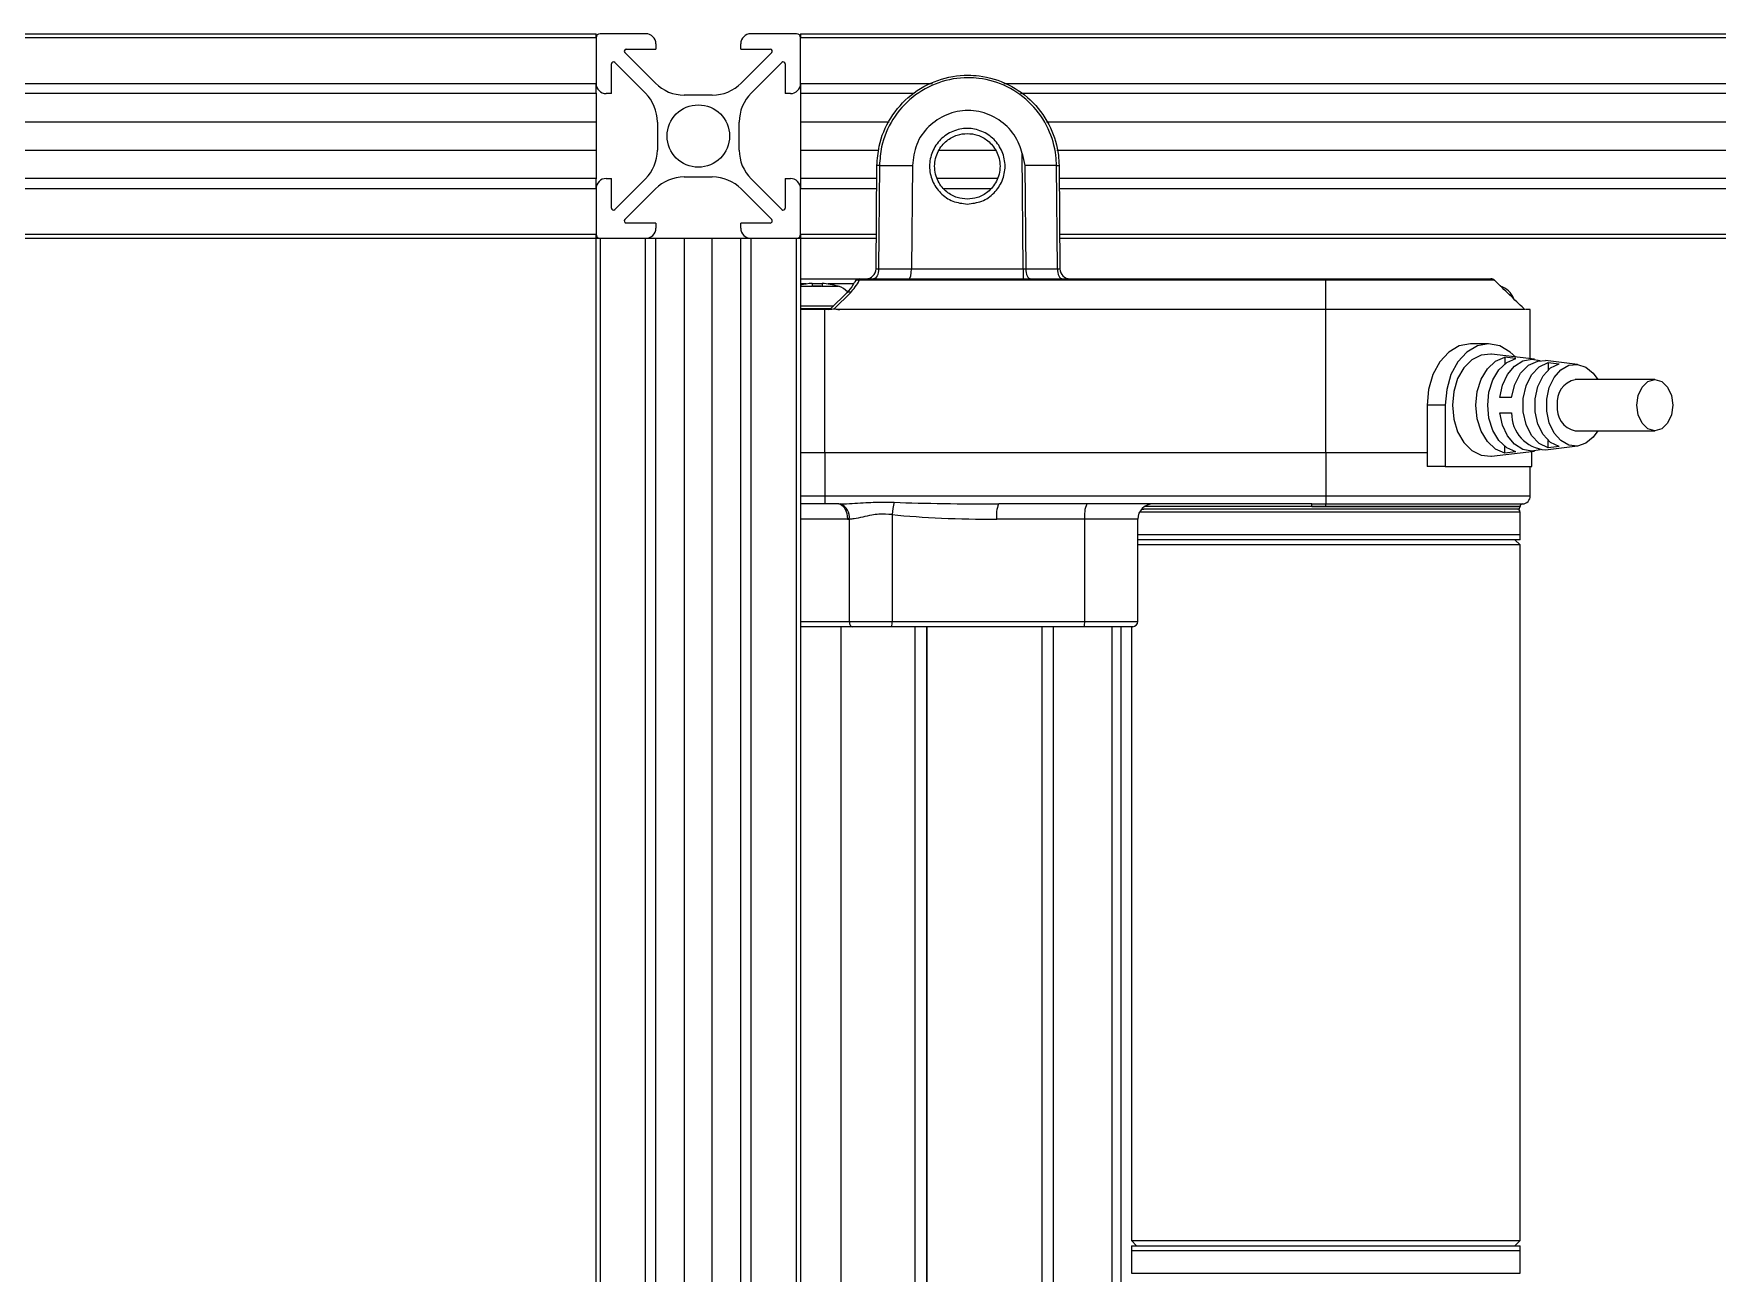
# Model space of a CAD drawing. Header units: millimetres. Extents: x -489 to 1607, y 116 to 1738.
# Drawn here: x -325.9 to -161.2, y 1603.5 to 1724.6 of the extents above; entities that cross this region are included whole.
import ezdxf

# ---------------------------------------------------------------- set-up
doc = ezdxf.new("R2010")
doc.units = ezdxf.units.MM

msp = doc.modelspace()

# ---------------------------------------------------------------- linework, layer by layer
at = {"color": 7, "linetype": 'Continuous', "lineweight": 15}
for p, q in [((-485.88, 1724.62), (-270.88, 1724.62)), ((-270.88, 1724.22), (-270.88, 1724.62)), ((-270.88, 1724.22), (-270.88, 1719.77)), ((-266.03, 1724.62), (-270.48, 1724.62)), ((-251.28, 1724.62), (-255.73, 1724.62)), ((-250.88, 1724.62), (-35.88, 1724.62)), ((-250.88, 1724.62), (-250.88, 1724.22)), ((-250.88, 1719.77), (-250.88, 1724.22)), ((-265.08, 1719.8), (-268.07, 1722.78)), ((-267.93, 1723.12), (-265.03, 1723.12)), ((-265.03, 1723.62), (-265.03, 1723.12)), ((-256.73, 1723.12), (-256.73, 1723.62)), ((-256.73, 1723.12), (-253.84, 1723.12)), ((-253.7, 1722.78), (-256.68, 1719.8)), ((-269.38, 1718.77), (-269.38, 1721.67)), ((-269.04, 1721.81), (-266.05, 1718.82)), ((-255.71, 1718.82), (-252.72, 1721.81)), ((-252.38, 1721.67), (-252.38, 1718.77)), ((-270.88, 1718.77), (-270.88, 1719.77)), ((-250.88, 1719.77), (-250.88, 1718.77)), ((-270.88, 1718.77), (-485.88, 1718.77)), ((-270.88, 1718.82), (-270.88, 1715.99)), ((-269.38, 1718.77), (-269.88, 1718.77)), ((-259.51, 1718.62), (-262.25, 1718.62)), ((-251.88, 1718.77), (-252.38, 1718.77)), ((-250.88, 1718.82), (-250.88, 1715.99)), ((-239.78, 1718.77), (-250.88, 1718.77)), ((-35.88, 1718.77), (-229.36, 1718.77)), ((-270.88, 1715.99), (-485.88, 1715.99)), ((-270.88, 1715.99), (-270.88, 1713.25)), ((-264.88, 1715.99), (-264.88, 1713.25)), ((-256.88, 1713.25), (-256.88, 1715.99)), ((-250.88, 1715.99), (-250.88, 1713.25)), ((-485.88, 1713.25), (-270.88, 1713.25)), ((-270.88, 1713.25), (-270.88, 1710.43)), ((-250.88, 1713.25), (-250.88, 1710.43)), ((-229.11, 1701.65), (-229.21, 1712.93)), ((-229.21, 1712.93), (-228.95, 1711.73)), ((-243.5, 1701.65), (-243.41, 1711.74)), ((-243.16, 1711.74), (-243.25, 1701.65)), ((-243.16, 1711.74), (-239.94, 1711.73)), ((-239.94, 1711.73), (-240.03, 1701.65)), ((-225.85, 1711.74), (-228.95, 1711.73)), ((-228.95, 1711.73), (-228.86, 1701.65)), ((-225.76, 1701.65), (-225.85, 1711.74)), ((-225.6, 1711.74), (-225.51, 1701.65)), ((-270.88, 1710.47), (-485.88, 1710.47)), ((-270.88, 1709.47), (-270.88, 1710.47)), ((-270.88, 1709.47), (-270.88, 1705.02)), ((-269.88, 1710.47), (-269.38, 1710.47)), ((-269.38, 1707.58), (-269.38, 1710.47)), ((-266.05, 1710.43), (-269.04, 1707.44)), ((-268.07, 1706.47), (-265.08, 1709.45)), ((-262.25, 1710.62), (-259.51, 1710.62)), ((-256.68, 1709.45), (-253.7, 1706.47)), ((-252.72, 1707.44), (-255.71, 1710.43)), ((-252.38, 1710.47), (-252.38, 1707.58)), ((-252.38, 1710.47), (-251.88, 1710.47)), ((-243.42, 1710.47), (-250.88, 1710.47)), ((-250.88, 1710.47), (-250.88, 1709.47)), ((-250.88, 1705.02), (-250.88, 1709.47)), ((-231.62, 1710.47), (-237.52, 1710.47)), ((-35.88, 1710.47), (-225.59, 1710.47)), ((-265.03, 1706.12), (-267.93, 1706.12)), ((-265.03, 1706.12), (-265.03, 1705.62)), ((-256.73, 1705.62), (-256.73, 1706.12)), ((-253.84, 1706.12), (-256.73, 1706.12)), ((-270.88, 1704.62), (-465.88, 1704.62)), ((-270.88, 1704.62), (-270.88, 1705.02)), ((-270.88, 1509.62), (-270.88, 1704.62)), ((-270.48, 1704.62), (-270.88, 1704.62)), ((-270.48, 1704.62), (-270.48, 1509.62)), ((-266.03, 1704.62), (-270.48, 1704.62)), ((-266.03, 1509.62), (-266.03, 1704.62)), ((-265.03, 1704.62), (-266.03, 1704.62)), ((-262.25, 1704.62), (-265.08, 1704.62)), ((-265.03, 1509.62), (-265.03, 1704.62)), ((-262.25, 1704.62), (-262.25, 1509.62)), ((-259.51, 1704.62), (-262.25, 1704.62)), ((-259.51, 1509.62), (-259.51, 1704.62)), ((-256.68, 1704.62), (-259.51, 1704.62)), ((-256.73, 1509.62), (-256.73, 1704.62)), ((-255.73, 1704.62), (-256.73, 1704.62)), ((-255.73, 1704.62), (-255.73, 1509.62)), ((-251.28, 1704.62), (-255.73, 1704.62)), ((-251.28, 1509.62), (-251.28, 1704.62)), ((-250.88, 1704.62), (-251.28, 1704.62)), ((-250.88, 1705.02), (-250.88, 1704.62)), ((-250.88, 1704.62), (-250.88, 1509.62)), ((-243.47, 1704.62), (-250.88, 1704.62)), ((-55.88, 1704.62), (-225.54, 1704.62)), ((-243.25, 1701.65), (-240.03, 1701.65)), ((-240.03, 1701.65), (-229.11, 1701.65)), ((-229.11, 1701.65), (-229.11, 1700.66)), ((-228.86, 1701.65), (-225.76, 1701.65)), ((-250.88, 1700.66), (-245.13, 1700.66)), ((-249.76, 1700.23), (-249.76, 1699.94)), ((-249.76, 1699.94), (-249.76, 1699.93)), ((-249.64, 1699.94), (-249.76, 1699.93)), ((-249.64, 1699.94), (-248.87, 1699.94)), ((-248.76, 1699.93), (-248.87, 1699.94)), ((-248.76, 1700.23), (-248.76, 1699.94)), ((-248.76, 1699.94), (-248.76, 1699.93)), ((-248.76, 1699.94), (-247.22, 1699.94)), ((-247.2, 1699.93), (-247.22, 1699.94)), ((-247.19, 1699.94), (-247.2, 1699.93)), ((-247.19, 1699.94), (-247.16, 1699.94)), ((-245.13, 1700.66), (-199.51, 1700.66)), ((-245.13, 1700.52), (-245.13, 1700.66)), ((-199.51, 1700.52), (-245.13, 1700.52)), ((-199.51, 1700.52), (-199.51, 1700.66)), ((-199.51, 1700.66), (-183.36, 1700.66)), ((-199.51, 1697.66), (-199.51, 1700.52)), ((-183.02, 1700.52), (-199.51, 1700.52)), ((-183.01, 1700.52), (-183.02, 1700.52)), ((-182.44, 1699.94), (-182.41, 1699.94)), ((-246.36, 1699.31), (-247.91, 1697.75)), ((-246, 1699.31), (-247.56, 1697.75)), ((-248.51, 1697.66), (-250.88, 1697.66)), ((-247.94, 1697.66), (-248.51, 1697.66)), ((-248.51, 1683.66), (-248.51, 1697.66)), ((-199.51, 1697.66), (-247.05, 1697.66)), ((-199.51, 1683.66), (-199.51, 1697.66)), ((-180.16, 1697.66), (-199.51, 1697.66)), ((-179.51, 1697.66), (-179.99, 1697.66)), ((-179.51, 1692.85), (-179.51, 1697.66)), ((-183.6, 1694.31), (-185.36, 1694.31)), ((-179.09, 1692.8), (-183.3, 1693.29)), ((-182.01, 1693), (-182.01, 1692.35)), ((-174.88, 1692.3), (-178.04, 1692.67)), ((-177.76, 1692.5), (-177.76, 1691.77)), ((-167.33, 1690.81), (-175.11, 1690.81)), ((-187.84, 1688.31), (-189.61, 1688.31)), ((-189.61, 1688.31), (-189.61, 1682.31)), ((-187.84, 1688.31), (-187.84, 1682.31)), ((-181.34, 1689.06), (-182.49, 1689.06)), ((-182.49, 1687.56), (-181.34, 1687.56)), ((-177.76, 1684.13), (-177.76, 1684.85)), ((-175.11, 1685.81), (-167.33, 1685.81)), ((-248.51, 1683.66), (-250.88, 1683.66)), ((-199.51, 1683.66), (-248.51, 1683.66)), ((-248.51, 1683.66), (-248.51, 1679.46)), ((-189.61, 1683.66), (-199.51, 1683.66)), ((-199.51, 1683.66), (-199.51, 1679.46)), ((-183.3, 1683.33), (-179.09, 1683.83)), ((-182.01, 1683.62), (-182.01, 1684.27)), ((-179.35, 1682.31), (-179.35, 1683.8)), ((-178.04, 1683.95), (-174.88, 1684.33)), ((-187.84, 1682.31), (-189.61, 1682.31)), ((-187.84, 1682.31), (-179.35, 1682.31)), ((-179.51, 1679.46), (-179.51, 1682.31)), ((-248.51, 1678.66), (-250.88, 1678.66)), ((-248.51, 1679.46), (-248.51, 1678.66)), ((-248.51, 1679.46), (-199.51, 1679.46)), ((-247.15, 1678.66), (-248.51, 1678.66)), ((-200.89, 1678.66), (-231.5, 1678.66)), ((-217.52, 1678.16), (-217.32, 1678.16)), ((-180.76, 1678.16), (-217.32, 1678.16)), ((-200.89, 1678.66), (-199.51, 1678.66)), ((-199.51, 1678.41), (-200.87, 1678.41)), ((-199.51, 1679.46), (-199.51, 1678.66)), ((-199.51, 1678.41), (-199.51, 1678.66)), ((-180.51, 1678.41), (-180.51, 1678.41)), ((-246.12, 1677.17), (-246.12, 1667.16)), ((-241.92, 1677.62), (-241.92, 1667.16)), ((-223.1, 1677.16), (-231.7, 1677.16)), ((-223.1, 1677.16), (-223.1, 1667.16)), ((-217.9, 1667.16), (-217.9, 1677.16)), ((-180.51, 1675.66), (-180.51, 1677.86)), ((-217.9, 1675.66), (-180.51, 1675.66)), ((-180.51, 1675.16), (-217.9, 1675.16)), ((-180.51, 1674.66), (-217.9, 1674.66)), ((-180.51, 1674.66), (-181.01, 1675.16)), ((-180.51, 1675.16), (-180.51, 1675.66)), ((-180.51, 1606.66), (-180.51, 1674.66)), ((-245.83, 1666.66), (-250.88, 1666.66)), ((-246.12, 1667.16), (-241.92, 1667.16)), ((-241.98, 1666.66), (-245.83, 1666.66)), ((-223.16, 1666.66), (-241.98, 1666.66)), ((-241.92, 1667.16), (-223.1, 1667.16)), ((-218.4, 1666.66), (-223.16, 1666.66)), ((-220.4, 1529.62), (-220.4, 1666.66)), ((-219.51, 1529.62), (-219.51, 1666.66)), ((-218.51, 1666.66), (-218.51, 1606.66)), ((-218.51, 1606.66), (-218.01, 1606.16)), ((-218.51, 1606.66), (-180.51, 1606.66)), ((-218.51, 1606.16), (-218.51, 1605.66)), ((-218.51, 1606.16), (-180.51, 1606.16)), ((-218.51, 1605.66), (-218.51, 1603.46)), ((-180.51, 1605.66), (-218.51, 1605.66)), ((-181.01, 1606.16), (-180.51, 1606.66)), ((-180.51, 1605.66), (-180.51, 1606.16)), ((-180.51, 1603.46), (-180.51, 1605.66))]:
    msp.add_line(p, q, dxfattribs=at)
at = {"color": 8, "linetype": 'Continuous', "lineweight": 15}
for p, q in [((-270.88, 1724.22), (-485.88, 1724.22)), ((-35.88, 1724.22), (-250.88, 1724.22)), ((-485.88, 1719.77), (-270.88, 1719.77)), ((-250.88, 1719.77), (-237.98, 1719.77)), ((-231, 1719.77), (-35.88, 1719.77)), ((-242.22, 1715.99), (-250.88, 1715.99)), ((-35.88, 1715.99), (-226.83, 1715.99)), ((-250.88, 1713.25), (-243.23, 1713.25)), ((-237.33, 1713.25), (-231.81, 1713.25)), ((-225.82, 1713.25), (-35.88, 1713.25)), ((-270.88, 1709.47), (-485.88, 1709.47)), ((-243.43, 1709.47), (-250.88, 1709.47)), ((-232.26, 1709.47), (-236.89, 1709.47)), ((-35.88, 1709.47), (-225.58, 1709.47)), ((-485.88, 1705.02), (-270.88, 1705.02)), ((-250.88, 1705.02), (-243.47, 1705.02)), ((-225.54, 1705.02), (-35.88, 1705.02)), ((-250.32, 1700.16), (-250.88, 1700.16)), ((-250.88, 1699.94), (-249.76, 1699.94)), ((-248.76, 1700.16), (-249.76, 1700.16)), ((-245.64, 1700.16), (-248.19, 1700.16)), ((-250.88, 1698.03), (-247.63, 1698.03)), ((-250.88, 1697.76), (-247.9, 1697.76)), ((-250.88, 1679.46), (-248.51, 1679.46)), ((-200.87, 1678.41), (-217.23, 1678.41)), ((-200.87, 1678.41), (-180.51, 1678.41)), ((-199.51, 1679.46), (-179.51, 1679.46)), ((-199.51, 1678.66), (-180.27, 1678.66)), ((-180.51, 1678.41), (-199.51, 1678.41)), ((-246.3, 1677.16), (-250.88, 1677.16)), ((-217.9, 1677.16), (-223.1, 1677.16)), ((-180.51, 1677.86), (-217.73, 1677.86)), ((-250.88, 1667.16), (-246.12, 1667.16)), ((-246.95, 1666.66), (-246.95, 1529.62)), ((-239.69, 1666.66), (-239.69, 1529.62)), ((-238.56, 1666.66), (-238.56, 1529.62)), ((-238.53, 1666.66), (-238.53, 1529.62)), ((-227.3, 1666.66), (-227.3, 1529.62)), ((-226.17, 1666.66), (-226.17, 1529.62)), ((-223.1, 1667.16), (-217.9, 1667.16)), ((-218.51, 1603.46), (-180.51, 1603.46))]:
    msp.add_line(p, q, dxfattribs=at)
at = {"color": 7, "linetype": 'Continuous', "lineweight": 15, "flags": 128}
for points in [[(-243.25, 1701.65), (-243.26, 1701.46), (-243.29, 1701.27), (-243.33, 1701.1), (-243.4, 1700.95), (-243.47, 1700.83), (-243.56, 1700.74), (-243.65, 1700.68), (-243.75, 1700.66)], [(-228.86, 1701.65), (-228.85, 1701.46), (-228.82, 1701.27), (-228.78, 1701.1), (-228.71, 1700.95), (-228.64, 1700.83), (-228.55, 1700.74), (-228.46, 1700.68), (-228.36, 1700.66)], [(-225.76, 1701.65), (-225.75, 1701.46), (-225.73, 1701.27), (-225.68, 1701.1), (-225.62, 1700.95), (-225.54, 1700.83), (-225.45, 1700.74), (-225.36, 1700.68), (-225.26, 1700.66)], [(-185.36, 1694.31), (-186.46, 1694.11), (-187.49, 1693.51), (-188.36, 1692.55), (-189.04, 1691.31), (-189.46, 1689.86), (-189.61, 1688.31)], [(-180.94, 1693), (-181.47, 1693.51), (-182.5, 1694.11), (-183.6, 1694.31), (-184.69, 1694.11), (-185.72, 1693.51), (-186.6, 1692.55), (-187.27, 1691.31), (-187.69, 1689.86), (-187.84, 1688.31)], [(-183.3, 1693.29), (-183.36, 1693.3), (-184.32, 1693.21), (-185.22, 1692.75), (-186.01, 1691.97), (-186.62, 1690.91), (-187, 1689.66), (-187.13, 1688.31)], [(-182.01, 1683.62), (-182.91, 1684.02), (-183.7, 1684.75), (-184.31, 1685.77), (-184.7, 1686.99), (-184.83, 1688.31), (-184.7, 1689.64), (-184.31, 1690.85), (-183.7, 1691.87), (-182.91, 1692.61), (-182.01, 1693)], [(-180.94, 1683.75), (-181.82, 1684.14), (-182.59, 1684.85), (-183.18, 1685.84), (-183.56, 1687.03), (-183.68, 1688.31), (-183.56, 1689.6), (-183.18, 1690.78), (-182.59, 1691.77), (-181.82, 1692.49), (-180.94, 1692.88)], [(-182.49, 1689.06), (-182.22, 1690.26), (-181.73, 1691.31), (-181.05, 1692.12), (-180.24, 1692.64), (-179.35, 1692.81), (-178.56, 1692.67)], [(-180.94, 1692.88), (-181.21, 1692.91), (-182.01, 1693)], [(-181.34, 1689.06), (-181.03, 1690.34), (-180.46, 1691.43), (-179.68, 1692.22), (-178.77, 1692.63), (-178.04, 1692.67)], [(-177.76, 1684.13), (-178.64, 1684.56), (-179.38, 1685.34), (-179.92, 1686.41), (-180.2, 1687.66), (-180.2, 1688.97), (-179.92, 1690.22), (-179.38, 1691.28), (-178.64, 1692.07), (-177.76, 1692.5)], [(-176.7, 1684.26), (-177.55, 1684.67), (-178.26, 1685.44), (-178.78, 1686.47), (-179.05, 1687.68), (-179.05, 1688.95), (-178.78, 1690.15), (-178.26, 1691.19), (-177.55, 1691.95), (-176.7, 1692.37)], [(-172.9, 1685.81), (-173.35, 1685.18), (-174.08, 1684.59), (-174.9, 1684.32), (-175.74, 1684.41), (-176.53, 1684.85), (-177.18, 1685.59), (-177.66, 1686.58), (-177.91, 1687.72), (-177.91, 1688.91), (-177.66, 1690.05), (-177.18, 1691.03), (-176.53, 1691.78), (-175.74, 1692.21), (-174.9, 1692.3), (-174.08, 1692.04), (-173.35, 1691.44), (-172.9, 1690.81)], [(-177.76, 1692.5), (-176.99, 1692.4), (-176.7, 1692.37)], [(-165.57, 1688.31), (-165.7, 1687.36), (-166.08, 1686.54), (-166.66, 1686), (-167.33, 1685.81), (-168.01, 1686), (-168.58, 1686.54), (-168.97, 1687.36), (-169.1, 1688.31), (-168.97, 1689.27), (-168.58, 1690.08), (-168.01, 1690.62), (-167.33, 1690.81), (-166.66, 1690.62), (-166.08, 1690.08), (-165.7, 1689.27), (-165.57, 1688.31)], [(-187.13, 1688.31), (-187, 1686.96), (-186.62, 1685.71), (-186.01, 1684.66), (-185.22, 1683.87), (-184.32, 1683.42), (-183.36, 1683.32), (-183.3, 1683.33)], [(-178.56, 1683.95), (-179.35, 1683.81), (-180.24, 1683.99), (-181.05, 1684.5), (-181.73, 1685.32), (-182.22, 1686.36), (-182.49, 1687.56)], [(-180.94, 1683.75), (-181.21, 1683.72), (-182.01, 1683.62)], [(-176.7, 1684.26), (-176.95, 1684.23), (-177.76, 1684.13)], [(-247.15, 1678.66), (-246.99, 1678.63), (-246.83, 1678.55), (-246.68, 1678.41), (-246.55, 1678.22), (-246.45, 1678), (-246.37, 1677.74), (-246.32, 1677.45), (-246.3, 1677.16)], [(-246.12, 1667.16), (-246.11, 1667.06), (-246.09, 1666.97), (-246.07, 1666.88), (-246.03, 1666.81), (-245.99, 1666.75), (-245.94, 1666.7), (-245.89, 1666.67), (-245.83, 1666.66)]]:
    msp.add_lwpolyline(points, dxfattribs=at)
at = {"color": 7, "linetype": 'Continuous', "lineweight": 15}
msp.add_circle((-260.88, 1714.62), 3.05, dxfattribs=at)
for centre, radius, start, end in [((-270.48, 1724.22), 0.4, 90, 180), ((-266.03, 1723.62), 1, 0, 90), ((-255.73, 1723.62), 1, 90, 180), ((-251.28, 1724.22), 0.4, 0, 90), ((-267.93, 1722.92), 0.2, 90, 225), ((-253.84, 1722.92), 0.2, 315, 90), ((-269.18, 1721.67), 0.2, 45, 180), ((-252.58, 1721.67), 0.2, 0, 135), ((-269.88, 1719.77), 1, 180, 270), ((-262.25, 1722.62), 4, 225, 270), ((-259.51, 1722.62), 4, 270, 315), ((-251.88, 1719.77), 1, 270, 0), ((-268.88, 1715.99), 4, 0, 45), ((-252.88, 1715.99), 4, 135, 180), ((-268.88, 1713.25), 4, 315, 0), ((-252.88, 1713.25), 4, 180, 225), ((-269.88, 1709.47), 1, 90, 180), ((-262.25, 1706.62), 4, 90, 135), ((-259.51, 1706.62), 4, 45, 90), ((-251.88, 1709.47), 1, 360, 90), ((-269.18, 1707.58), 0.2, 180, 315), ((-252.58, 1707.58), 0.2, 225, 360), ((-267.93, 1706.32), 0.2, 135, 270), ((-253.84, 1706.32), 0.2, 270, 45), ((-270.48, 1705.02), 0.4, 180, 270), ((-266.03, 1705.62), 1, 270, 360), ((-255.73, 1705.62), 1, 180, 270), ((-251.28, 1705.02), 0.4, 270, 360), ((-244.5, 1701.66), 1, 270, 359.5), ((-224.51, 1701.66), 1, 180.5, 270), ((-249.26, 1693.26), 6.98, 94.1066, 103.4707), ((-249.26, 1692.05), 7.9, 87.1836, 92.8164), ((-249.26, 1693.26), 6.98, 73.0152, 85.8934), ((-249.99, 1701.56), 3.23, 329.8691, 330.0644), ((-247.76, 1698.03), 2, 42.6582, 72.5424), ((-249.26, 1702.56), 4.6, 315, 333.6338), ((-245.13, 1700.16), 0.5, 90, 153.6338), ((-183.36, 1700.16), 0.5, 46.117, 90), ((-183.36, 1700.19), 0.472, 43.6066, 89.7891), ((-183.01, 1698.03), 2, 20.3688, 72.5424), ((-248.13, 1697.96), 0.3, 270, 316.4849), ((-179.93, 1697.96), 0.3, 225.305, 249.5824), ((-174.67, 1688.62), 2.23, 101.4194, 188.0512), ((-174.67, 1688), 2.23, 171.9511, 258.5783), ((-177.8, 1687.49), 3.54, 178.7674, 266.1952), ((-247.51, 1677.36), 1.41, 351.8754, 67.2181), ((-234.3, 1676.97), 7.65, 165.9569, 175.0926), ((-228.75, 1677.53), 2.98, 157.6741, 187.1006), ((-220.14, 1677.53), 2.98, 157.6715, 187.1032), ((-216.4, 1677.16), 1.5, 90, 180), ((-217.32, 1678.39), 0.23, 230.7587, 269.8397), ((-201.75, 1678.47), 0.881, 355.95, 12.3008), ((-180.81, 1677.86), 0.3, 0, 90), ((-180.76, 1678.41), 0.25, 270, 0), ((-180.26, 1678.41), 0.25, 92.7294, 180), ((-180.31, 1679.46), 0.8, 272.7294, 0), ((-242.9, 1667.04), 0.993, 337.6729, 7.0996), ((-224.08, 1667.04), 0.993, 337.6781, 7.0977), ((-218.4, 1667.16), 0.5, 270, 0)]:
    msp.add_arc(centre, radius, start, end, dxfattribs=at)
at = {"color": 8, "linetype": 'Continuous', "lineweight": 15}
for centre, radius, start, end in [((-246.18, 1699.05), 0.309, 55.1467, 124.8533), ((-245.28, 1700.17), 0.372, 67.5218, 145.1929)]:
    msp.add_arc(centre, radius, start, end, dxfattribs=at)
at = {"color": 7, "linetype": 'Continuous', "lineweight": 15}
for centre, major_axis, ratio, start_param, end_param in [((-243, 1701.66), (0.5, 0.009), 0.01744, 3.141136, 4.188333), ((-240.3, 1701.66), (0, 1), 0.267919, 3.141593, 4.700469), ((-238.3, 1701.66), (1.73, 0.02), 0.57711, 3.129681, 3.132875), ((-229.11, 1701.66), (0.5, -0.009), 0.01744, 4.712922, 5.236444), ((-226.01, 1701.66), (0.5, -0.009), 0.01744, 5.236444, 6.283642), ((-247.15, 1679.46), (3.35, 0), 0.238785, 4.712389, 4.768038), ((-231.5, 1679.46), (17.05, 0), 0.046908, 4.070269, 4.712389), ((-246.3, 1679.46), (3.35, 0), 0.686506, 4.712389, 4.768038), ((-231.7, 1679.46), (17.05, 0), 0.134862, 4.070269, 4.712389)]:
    msp.add_ellipse(centre, major_axis=major_axis, ratio=ratio, start_param=start_param, end_param=end_param, dxfattribs=at)
at = {"color": 8, "linetype": 'Continuous', "lineweight": 15}
msp.add_ellipse((-246.99, 1697.96), major_axis=(0.927, 0.229), ratio=0.094982, start_param=2.996953, end_param=4.032923, dxfattribs=at)
at = {"color": 7, "linetype": 'Continuous', "lineweight": 15}
for points, knots in [([(-243.41, 1711.74), (-243.36, 1712.37), (-243.25, 1714), (-242.19, 1716.47), (-240.18, 1718.75), (-237.51, 1720.22), (-235.14, 1720.63), (-232.79, 1720.48), (-230.48, 1719.79), (-228.02, 1718), (-226.33, 1715.55), (-225.67, 1713.34), (-225.62, 1712.07), (-225.6, 1711.74)], [0, 0, 0, 0, 0.068221, 0.176147, 0.284063, 0.391987, 0.499911, 0.539152, 0.647078, 0.755002, 0.862931, 0.963942, 1, 1, 1, 1]), ([(-225.85, 1711.74), (-225.87, 1712.06), (-225.92, 1713.29), (-226.56, 1715.45), (-228.2, 1717.83), (-230.59, 1719.57), (-232.83, 1720.24), (-235.12, 1720.38), (-237.43, 1719.99), (-240.02, 1718.55), (-241.97, 1716.34), (-243, 1713.93), (-243.12, 1712.35), (-243.16, 1711.74)], [0, 0, 0, 0, 0.036109, 0.137111, 0.245023, 0.352956, 0.460824, 0.500089, 0.60801, 0.715881, 0.823835, 0.931713, 1, 1, 1, 1]), ([(-229.21, 1712.93), (-229.3, 1713.22), (-229.58, 1714.19), (-230.58, 1715.64), (-232.38, 1716.83), (-234.51, 1717.26), (-236.63, 1716.83), (-238.43, 1715.64), (-239.68, 1713.85), (-239.86, 1712.43), (-239.94, 1711.73)], [0, 0, 0, 0, 0.058061, 0.192682, 0.327226, 0.461769, 0.596312, 0.730856, 0.865478, 1, 1, 1, 1]), ([(-234.57, 1707.97), (-235.06, 1708.03), (-236.02, 1708.15), (-237.25, 1708.99), (-238.07, 1710.22), (-238.36, 1711.67), (-238.07, 1713.11), (-237.25, 1714.35), (-236.02, 1715.16), (-234.57, 1715.46), (-233.13, 1715.16), (-231.89, 1714.35), (-231.08, 1713.11), (-230.78, 1711.67), (-231.08, 1710.22), (-231.89, 1708.99), (-233.13, 1708.15), (-234.09, 1708.03), (-234.57, 1707.97)], [0, 0, 0, 0, 0.062499, 0.124998, 0.1875, 0.250001, 0.312502, 0.375001, 0.437501, 0.5, 0.562499, 0.624999, 0.687498, 0.749999, 0.8125, 0.875002, 0.937501, 1, 1, 1, 1]), ([(-234.57, 1708.46), (-234.24, 1708.49), (-233.52, 1708.56), (-232.67, 1709.03), (-232.08, 1709.62), (-231.69, 1710.2), (-231.43, 1710.9), (-231.34, 1711.66), (-231.43, 1712.43), (-231.69, 1713.12), (-232.08, 1713.7), (-232.67, 1714.29), (-233.52, 1714.75), (-234.57, 1714.91), (-235.63, 1714.75), (-236.47, 1714.29), (-237.07, 1713.7), (-237.45, 1713.12), (-237.71, 1712.43), (-237.8, 1711.66), (-237.71, 1710.9), (-237.45, 1710.2), (-237.07, 1709.62), (-236.47, 1709.03), (-235.63, 1708.56), (-234.91, 1708.49), (-234.57, 1708.46)], [0, 0, 0, 0, 0.049658, 0.107758, 0.140126, 0.174624, 0.211249, 0.249999, 0.288756, 0.325382, 0.35988, 0.39225, 0.450348, 0.5, 0.549652, 0.60775, 0.64012, 0.674618, 0.711244, 0.750001, 0.788758, 0.825386, 0.859886, 0.892256, 0.950352, 1, 1, 1, 1]), ([(-243.16, 1711.74), (-243.2, 1711.74), (-243.27, 1711.74), (-243.35, 1711.74), (-243.4, 1711.74), (-243.41, 1711.74), (-243.41, 1711.74)], [0, 0, 0, 0, 0.250001, 0.499981, 0.749993, 1, 1, 1, 1]), ([(-225.85, 1711.74), (-225.82, 1711.74), (-225.74, 1711.74), (-225.67, 1711.74), (-225.61, 1711.74), (-225.61, 1711.74), (-225.6, 1711.74)], [0, 0, 0, 0, 0.250027, 0.50001, 0.750014, 1, 1, 1, 1]), ([(-245.58, 1700.38), (-245.63, 1700.29), (-245.83, 1699.91), (-246.13, 1699.56), (-246.36, 1699.31)], [0, 0, 0, 0, 0.2599196, 1, 1, 1, 1]), ([(-180.15, 1697.75), (-180.61, 1698.2), (-181.57, 1699.12), (-182.52, 1700.04), (-183.02, 1700.52)], [0, 0, 0, 0, 0.484937, 1, 1, 1, 1]), ([(-247.05, 1697.66), (-247.17, 1697.67), (-247.38, 1697.68), (-247.68, 1697.69), (-247.86, 1697.67), (-247.94, 1697.66)], [0, 0, 0, 0, 0.407191, 0.702188, 1, 1, 1, 1]), ([(-247.56, 1697.75), (-247.56, 1697.75), (-247.51, 1697.73), (-247.35, 1697.68), (-247.17, 1697.67), (-247.05, 1697.66)], [0, 0, 0, 0, 0.011346, 0.301908, 1, 1, 1, 1]), ([(-180.16, 1697.66), (-180.15, 1697.67), (-180.12, 1697.68), (-180.14, 1697.72), (-180.15, 1697.75), (-180.15, 1697.75)], [0, 0, 0, 0, 0.557126, 0.988877, 1, 1, 1, 1]), ([(-180.04, 1697.67), (-180.07, 1697.67), (-180.11, 1697.68), (-180.15, 1697.67), (-180.16, 1697.66)], [0, 0, 0, 0, 0.699752, 1, 1, 1, 1]), ([(-180.15, 1697.75), (-180.15, 1697.75), (-180.14, 1697.75), (-180.14, 1697.75), (-180.15, 1697.75), (-180.15, 1697.75)], [0, 0, 0, 0, 0.318145, 0.926146, 1, 1, 1, 1]), ([(-246.96, 1678.66), (-246.77, 1678.67), (-245.86, 1678.69), (-244.65, 1678.79), (-243.1, 1678.85), (-242.26, 1678.83), (-241.72, 1678.82)], [0, 0, 0, 0, 0.114346, 0.52678, 0.691047, 1, 1, 1, 1]), ([(-241.92, 1677.62), (-242.36, 1677.65), (-243.03, 1677.7), (-244.3, 1677.51), (-245.28, 1677.24), (-245.96, 1677.18), (-246.12, 1677.17)], [0, 0, 0, 0, 0.294034, 0.452907, 0.874427, 1, 1, 1, 1])]:
    msp.add_open_spline(points, degree=3, knots=knots, dxfattribs=at)

doc.saveas('drawing.dxf')
